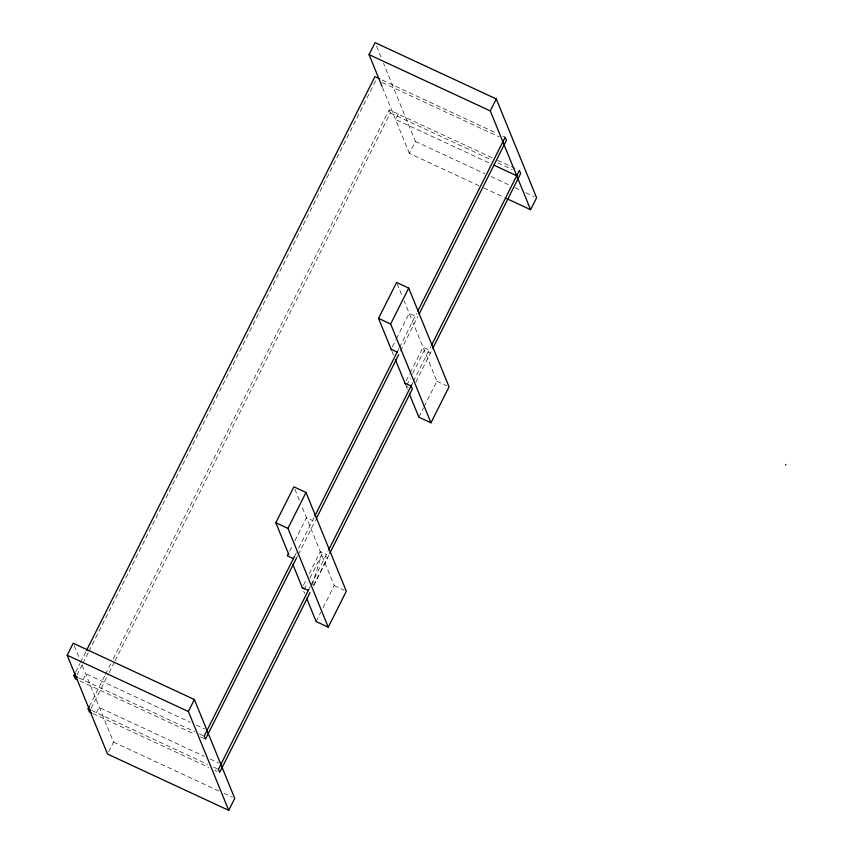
<?xml version="1.0" encoding="UTF-8"?>
<svg xmlns="http://www.w3.org/2000/svg" width="853" height="853" viewBox="0 0 853 853"><rect width="100%" height="100%" fill="white"/><g stroke="black" fill="none" stroke-linecap="round" stroke-linejoin="round"><path stroke-width="0.64" stroke-dasharray="4.26 3.2" d="M312.305 584.731L321.602 554.727M75.682 672.036L79.873 663.698M80.47 662.504L85.854 651.788M76.941 675.118L82.336 664.402M82.933 663.218L88.317 652.492M88.915 651.308L376.162 79.745M82.976 679.83L85.982 673.859L190.379 722.352M89.309 706.444L104.876 675.491M105.473 674.296L110.858 663.581M113.246 658.815L389.128 109.877L493.013 158.136M91.175 708.342L108.523 673.806M109.12 672.622L114.505 661.907M115.112 660.712L390.386 112.969L389.128 109.877M96.4 712.671L99.023 707.436L204.123 756.259M398.212 114.099L395.525 119.452L489.121 162.923M108.619 751.877L113.534 742.078L81.675 663.986M478.981 185.741L409.387 153.412L415.4 141.427L383.551 63.378M289.647 551.177L292.547 545.408M294.871 540.791L306.483 517.686L312.539 520.501M392.295 346.926L395.792 339.974M396.378 338.812L409.195 313.307L415.251 316.122M294.552 556.305L296.332 552.744M298.614 548.223L314.288 517.025M397.189 352.065L398.937 348.589M399.524 347.427L416.616 313.403M296.396 558.214L297.59 555.836M298.198 554.642L315.546 520.106M400.526 351.02L417.885 316.495M303.444 585.265L306.355 579.464M309.266 573.664L320.333 551.646L326.4 554.461M406.156 380.886L409.653 373.923M410.229 372.772L423.045 347.267L429.112 350.082M304.158 589.594L307.656 582.642M309.98 578.003L321.634 554.813L327.691 557.627L313.712 585.457M406.828 385.129L410.325 378.178M412.66 373.539L424.314 350.348L430.37 353.163M308.338 590.393L310.556 585.968M311.164 584.774L328.181 550.899M411.05 386.014L412.799 382.539M413.374 381.376L430.893 346.521M313.616 585.489L329.173 554.525M415.806 382.144L432.108 349.709M316.132 621.538L320.792 612.262M323.127 607.624L334.195 585.595L301.845 506.341M418.844 417.16L423.504 407.883M424.09 406.721L436.907 381.216L404.066 300.736M382.144 80.022L496.745 133.249M502.78 136.053L505.189 137.173M382.197 82.549L499.208 136.896M497.704 160.311L517.014 169.278M390.386 112.969L491.723 160.033M497.757 162.838L512.226 169.555M415.4 141.427L485.005 173.756M490.997 176.539L510.201 185.464M514.999 187.692L519.797 189.92M525.8 192.703L534.202 196.606M483.779 187.969L504.176 197.438M436.907 381.216L446.823 385.823M406.252 386.292L408.267 387.23M334.195 585.595L344.111 590.201M196.371 725.135L204.773 729.038M78.711 677.847L194.58 731.661M199.346 733.879L204.176 736.128M79.979 680.939L194.58 734.166M200.615 736.971L204.23 738.645M210.158 759.063L218.613 762.987M91.666 710.474L207.546 764.299M213.57 767.103L218.4 769.342M92.998 713.598L208.804 767.391M214.839 770.195L217.248 771.315M113.534 742.078L219.136 791.126M223.934 793.354L232.336 797.256M376.589 46.307L381.558 58.505M382.507 87.56L409.387 153.412M397.093 283.665L402.072 295.852M391.975 351.308L393.468 354.965M405.911 385.449L407.403 389.107M294.882 489.27L299.861 501.457M303.689 591.054L304.692 593.485M74.2 645.678L79.681 659.102"/><path stroke-width="1.28" d="M785.538 464.97L785.816 464.427M67.184 655.221L73.209 643.237L194.399 699.535L234.735 798.376L228.711 810.35L107.521 754.052L67.184 655.221L188.385 711.519L228.711 810.35M382.016 86.334L369.072 54.624L375.096 42.65L496.286 98.948L536.601 197.725L530.577 209.699L506.586 198.557M77.559 679.809L75.149 678.689L73.891 675.608L75.085 673.22M86.462 650.604L374.904 76.653L379.724 78.902M91.783 713.033L89.373 711.914L88.115 708.832L89.309 706.444M288.762 554.471L275.828 522.761L293.89 486.828L306.003 492.458L346.318 591.225L328.256 627.168L316.132 621.538L306.675 598.369M391.474 350.082L378.54 318.382L396.592 282.439L408.715 288.069L449.03 386.846L430.968 422.789L418.844 417.16L409.387 393.99M188.385 711.519L194.399 699.535M530.577 209.699L490.272 110.922L496.286 98.948M328.256 627.168L287.951 528.391L306.003 492.458M430.968 422.789L390.653 324.012L408.715 288.069M288.485 553.49L287.322 555.804L293.389 558.619M294.552 556.305L204.176 736.128L205.434 739.21L296.396 558.214M314.885 515.83L397.466 351.511M417.821 311.025L505.189 137.173L506.447 140.265L419.079 314.107M316.143 518.923L398.735 354.592M308.765 589.54L218.4 769.342L219.658 772.434L310.023 592.632M328.778 549.716L411.7 384.735M431.447 345.433L519.413 170.397L520.671 173.479L432.706 348.525M329.77 553.33L412.362 389.011L411.05 386.014L404.994 383.2M369.072 54.624L490.272 110.922M493.919 165.162L516.726 175.75M378.54 318.382L390.653 324.012M391.132 349.25L397.189 352.065M275.828 522.761L287.951 528.391M302.282 587.578L308.338 590.393M73.891 675.608L77.506 677.282M88.115 708.832L90.525 709.952M395.451 359.838L405.41 384.234M292.75 564.228L302.698 588.613"/></g></svg>
